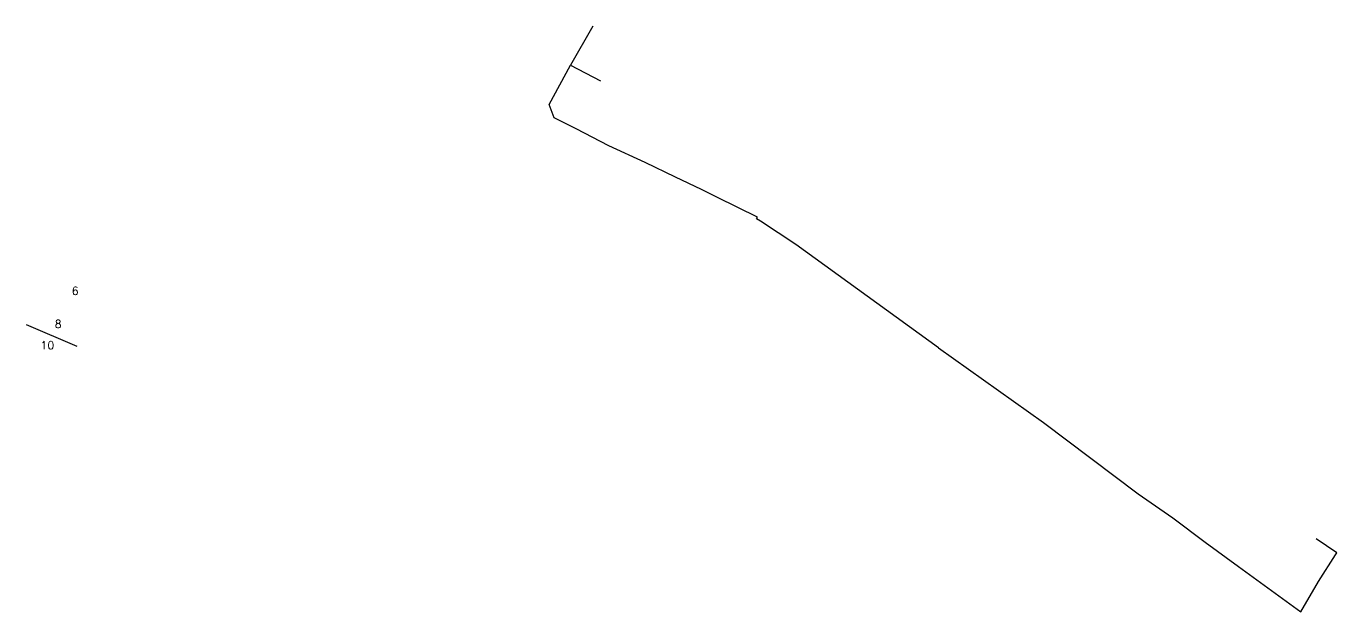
# Model space of a CAD drawing. Header units: millimetres. Extents: x 115999 to 117000, y 126412 to 127000.
# Drawn here: x 116124.9 to 116329.6, y 126411.7 to 126503.3 of the extents above; entities that cross this region are included whole.
import ezdxf
from ezdxf.enums import TextEntityAlignment as Align

# ---------------------------------------------------------------- set-up
doc = ezdxf.new("R2010")
doc.units = ezdxf.units.MM
for name, color, linetype in [('W0101', 7, 'CONTINUOUS'), ('W0991', 7, 'CONTINUOUS'), ('W1102', 7, 'CONTINUOUS')]:
    doc.layers.add(name, color=color, linetype=linetype)
doc.styles.get("Standard").update_dxf_attribs({"font": 'romans.shx', "width": 0.85})

msp = doc.modelspace()

# ---------------------------------------------------------------- linework, layer by layer
at = {"layer": 'W0101'}
for points in [[(116213.36, 126503.25), (116213.36, 126503.25), (116209.91, 126497.14)], [(116210.79, 126487.19), (116207.37, 126488.93), (116206.57, 126491.02), (116209.91, 126497.14), (116209.91, 126497.14), (116214.57, 126494.74)], [(116215.89, 126484.58), (116215.89, 126484.58), (116210.79, 126487.19)], [(116221.58, 126481.96), (116215.89, 126484.58)], [(116226.32, 126479.67), (116226.32, 126479.67), (116221.58, 126481.96), (116221.58, 126481.96)], [(116230.37, 126477.73), (116226.32, 126479.67)], [(116232.87, 126476.5), (116230.37, 126477.73)], [(116245.07, 126469.12), (116239.6, 126472.81), (116239.6, 126472.81), (116239.6, 126472.81), (116239.6, 126472.81), (116239.6, 126472.81), (116239.6, 126472.81), (116239.6, 126472.81), (116239.6, 126472.81), (116238.97, 126473.16), (116239.1, 126473.41), (116232.87, 126476.5), (116232.87, 126476.5)], [(116267.36, 126453), (116245.07, 126469.12)], [(116267.36, 126453), (116283.78, 126441.3)], [(116283.78, 126441.3), (116283.78, 126441.3), (116298.56, 126430.19)], [(116298.56, 126430.19), (116303.96, 126426.4), (116309.05, 126422.61)], [(116314.24, 126418.83), (116314.24, 126418.83), (116323.96, 126411.74), (116323.96, 126411.74), (116326.72, 126416.47), (116329.38, 126420.65), (116329.59, 126420.94), (116326.38, 126423.12)], [(116309.05, 126422.61), (116309.05, 126422.61), (116314.24, 126418.83)]]:
    msp.add_lwpolyline(points, dxfattribs=at)
at = {"layer": 'W1102'}
msp.add_lwpolyline([(116124.88, 126456.64), (116132.78, 126453.23)], dxfattribs=at)

# ---------------------------------------------------------------- texts
at = {"layer": 'W0991'}
for s, p in [('6', (116132.54, 126461.9)), ('8', (116129.87, 126456.72)), ('10', (116128.19, 126453.39))]:
    msp.add_text(s, height=1.25, dxfattribs=at).set_placement(p, align=Align.MIDDLE_CENTER)

doc.saveas('drawing.dxf')
